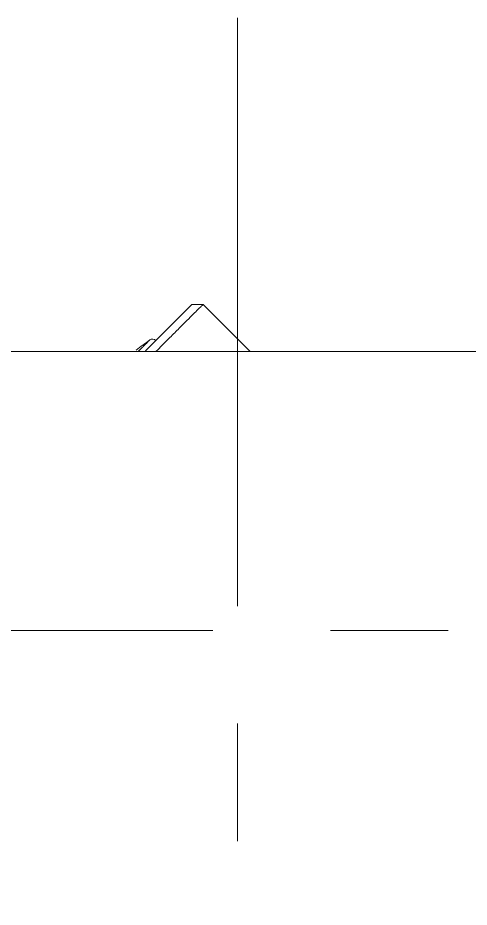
# Model space of a CAD drawing. Extents: x 6453 to 7582, y 0 to 827.
# Drawn here: x 6816.2 to 6845, y 199.6 to 256.3 of the extents above; entities that cross this region are included whole.
import ezdxf

# ---------------------------------------------------------------- set-up
doc = ezdxf.new("R2010")
doc.units = 0
doc.header["$LTSCALE"] = 30
doc.header["$MEASUREMENT"] = 0
doc.linetypes.add('CENTER', pattern=[2, 1.25, -0.25, 0.25, -0.25])
doc.layers.add('1', color=7, linetype='CONTINUOUS')
doc.layers.add('DEF_LAYER_ASSEM_MEMBER', color=7, linetype='CONTINUOUS')

msp = doc.modelspace()

# ---------------------------------------------------------------- linework, layer by layer
at = {"layer": '1', "color": 7, "linetype": 'Continuous', "lineweight": 18}
for p, q in [((6824.334, 235.11), (6827.283, 238.059)), ((6830.986, 235.063), (6827.99, 238.059))]:
    msp.add_line(p, q, dxfattribs=at)
for centre, radius, start, end in [((6861.226, 185.732), 62.03, 126.19411, 127.19804), ((6824.773, 235.549), 0.3, 45, 126.1942)]:
    msp.add_arc(centre, radius, start, end, dxfattribs=at)
for points, weights, knots in [([(6825.011, 235.079), (6827.99, 238.059), (6827.99, 238.059), (6827.99, 238.059)], [0.853707479187, 0.848803032514, 0.999973728424, 0.999947461561], [0, 0, 0, 0.999826, 1, 1, 1]), ([(6823.883, 235.078), (6824.596, 235.791), (6824.596, 235.791), (6824.596, 235.791)], [0.88458617234, 0.915222596952, 0.999917488, 0.999835027285], [0, 0, 0, 0.999028, 1, 1, 1])]:
    msp.add_rational_spline(points, weights, degree=2, knots=knots, dxfattribs=at)
for points, degree in [([(6827.99, 238.059), (6827.283, 238.059)], 1), ([(6755.187, 235.063), (6830.19, 235.063)], 1), ([(6855.186, 235.063), (6846.854, 235.063), (6838.522, 235.063), (6830.19, 235.063)], 3)]:
    msp.add_open_spline(points, degree=degree, dxfattribs=at)
at = {"layer": 'DEF_LAYER_ASSEM_MEMBER', "color": 1, "linetype": 'CENTER', "lineweight": 5}
for p, q in [((6830.186, 256.332), (6830.186, 178.194)), ((6791.117, 217.263), (6869.255, 217.263))]:
    msp.add_line(p, q, dxfattribs=at)

doc.saveas('drawing.dxf')
